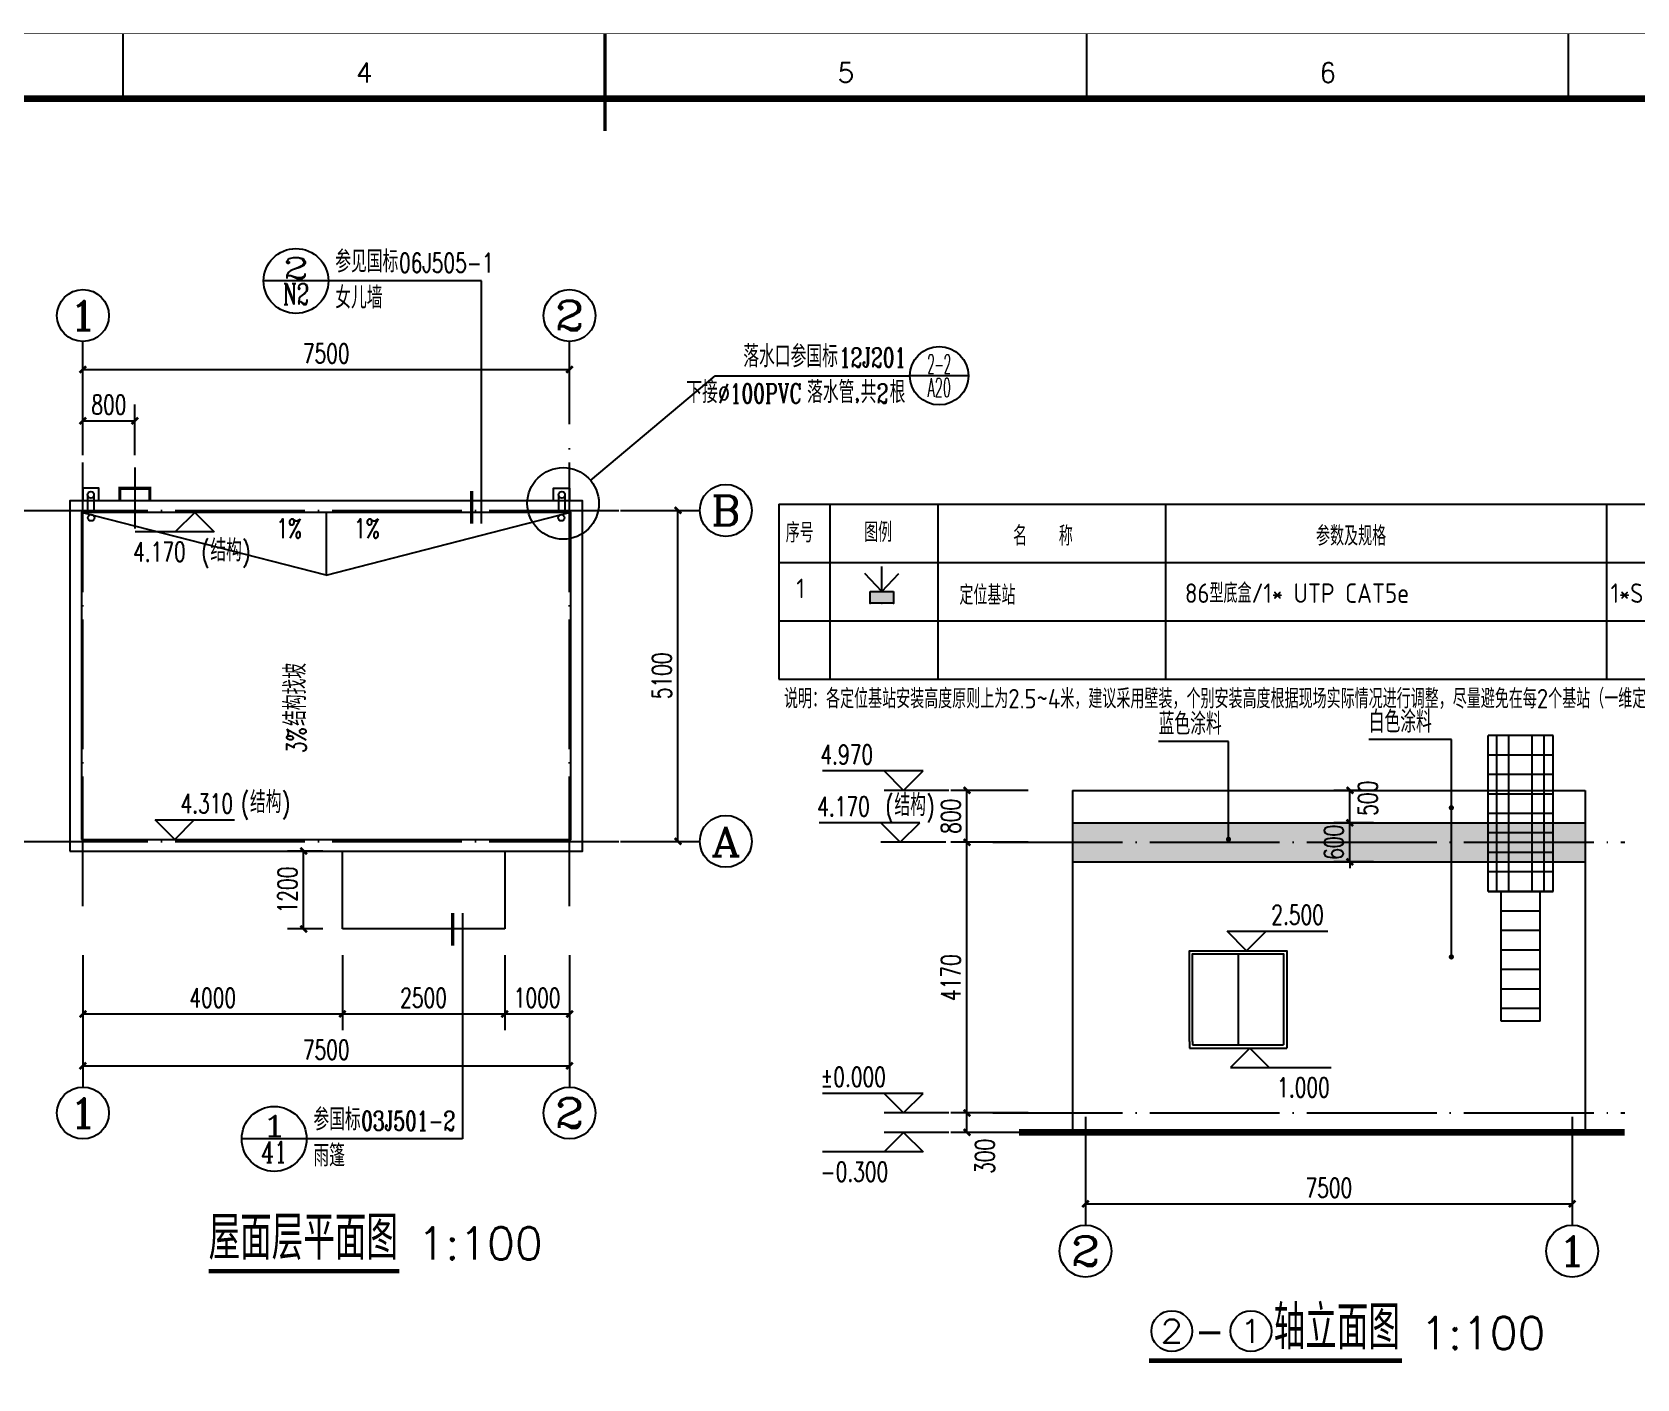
# Model space of a CAD drawing. Header units: millimetres. Extents: x 272502 to 382320, y 153465 to 264763.
# Drawn here: x 307291 to 332024, y 174761 to 195515 of the extents above; entities that cross this region are included whole.
import ezdxf
from ezdxf.enums import TextEntityAlignment as Align

# ---------------------------------------------------------------- set-up
doc = ezdxf.new("R2010")
doc.units = ezdxf.units.MM
doc.header["$LTSCALE"] = 1000
doc.linetypes.add('CENTER', pattern=[2, 1.25, -0.25, 0.25, -0.25])
doc.linetypes.add('DOTE', pattern=[2.42, 2, -0.2, 0.02, -0.2])
doc.layers.get('0').update_dxf_attribs({"color": 8})
doc.layers.get('DEFPOINTS').update_dxf_attribs({"color": 8})
for name, color, linetype in [('-人员定位', 6, 'Continuous'), ('-人员定位标注', 4, 'Continuous'), ('ACS_PFG_FL', 8, 'Continuous'), ('AXIS', 8, 'Continuous'), ('AXIS_TEXT', 8, 'Continuous'), ('DIM_ELEV', 8, 'Continuous'), ('DIM_IDEN', 8, 'Continuous'), ('DIM_LEAD', 8, 'Continuous'), ('DIM_SYMB', 8, 'Continuous'), ('DOTE', 8, 'CENTER'), ('PUB_DIM', 8, 'Continuous'), ('PUB_TEXT', 8, 'Continuous'), ('STAIR', 8, 'Continuous'), ('WALL', 8, 'Continuous'), ('填充', 8, 'Continuous')]:
    doc.layers.add(name, color=color, linetype=linetype)
doc.styles.add('-GBCBIGGBENOR', font='gbenor.shx', dxfattribs={"width": 0.7, "bigfont": 'gbcbig.shx'})
doc.styles.add('_TCH_AXIS', font='COMPLEX', dxfattribs={"bigfont": 'GBCBIG'})
doc.styles.add('_TCH_DIM', font='SIMPLEX', dxfattribs={"bigfont": 'GBCBIG'})
doc.styles.add('_TCH_DIM_T3', font='SIMPLEX', dxfattribs={"width": 0.705882, "bigfont": 'GBCBIG'})
doc.styles.add('_TCH_LABEL', font='COMPLEX', dxfattribs={"bigfont": 'GBCBIG'})
doc.styles.add('_TCH_WINDOW', font='SIMPLEX', dxfattribs={"height": 3.5, "bigfont": 'GBCBIG'})
doc.styles.get("Standard").update_dxf_attribs({"font": 'txt', "bigfont": 'gbcbig.shx'})
doc.dimstyles.new('_TCH_ARCH&&100', dxfattribs={"dimtxt": 297.5, "dimasz": 100, "dimexe": 250, "dimexo": 300, "dimgap": 100, "dimtad": 1, "dimdec": 0, "dimzin": 0, "dimdsep": 46, "dimtxsty": '_TCH_DIM_T3', "dimblk": 'ARCHTICK', "dimcen": 0.09, "dimclrt": 7, "dimazin": 2, "dimtfac": 1, "dimtdec": 0, "dimtix": 1, "dimtmove": 2, "dimatfit": 3, "dimfxl": 0, "dimtolj": 1, "dimtzin": 0, "dimarcsym": 0})

# ---------------------------------------------------------------- blocks, each defined once
blk = doc.blocks.new('GEDI_WK_A2')
at = {"color": 3}
for p, q in [((222.75, 410), (222.75, 420)), ((297, 410), (297, 420)), ((371.25, 410), (371.25, 420)), ((445.5, 410), (445.5, 420))]:
    blk.add_line(p, q, dxfattribs=at)
for points, const_width in [([(0, 0), (594, 0), (594, 420), (0, 420)], 0.1), ([(25, 10), (584, 10), (584, 410), (25, 410)], 1)]:
    blk.add_lwpolyline(points, close=True, dxfattribs=dict(at, const_width=const_width))
at = {"color": 3, "const_width": 0.5}
blk.add_lwpolyline([(297, 405), (297, 420)], dxfattribs=at)
at = {"color": 3}
for s, p in [('4', (259.88, 414)), ('5', (334.12, 414)), ('6', (408.38, 414))]:
    blk.add_text(s, height=3, dxfattribs=at).set_placement(p, align=Align.MIDDLE)
blk = doc.blocks.new('_ArchTick')
at = {"color": 0, "linetype": 'ByBlock', "const_width": 0.4}
blk.add_lwpolyline([(-0.5, -0.5), (0.5, 0.5)], dxfattribs=at)
blk = doc.blocks.new('*D36')
at = {"layer": 'AXIS', "color": 0, "lineweight": -2, "transparency": 16777216}
for p, q in [((323526, 178501), (323526, 177207)), ((331026, 178501), (331026, 177207)), ((323526, 177457), (331026, 177457))]:
    blk.add_line(p, q, dxfattribs=at)
at = {"layer": 'DEFPOINTS', "color": 0, "transparency": 16777216}
for p in [(323526, 178801), (331026, 178801), (331026, 177457)]:
    blk.add_point(p, dxfattribs=at)
at = {"layer": 'AXIS', "color": 0, "lineweight": -2, "transparency": 16777216, "xscale": 100, "yscale": 100, "zscale": 100, "rotation": 180}
blk.add_blockref('_ArchTick', (323526, 177457), dxfattribs=at)
at = {"layer": 'AXIS', "color": 0, "lineweight": -2, "transparency": 16777216, "xscale": 100, "yscale": 100, "zscale": 100}
blk.add_blockref('_ArchTick', (331026, 177457), dxfattribs=at)
at = {"layer": 'AXIS', "color": 7, "transparency": 16777216, "insert": (327276, 177706), "char_height": 297.5, "attachment_point": 5, "style": '_TCH_DIM_T3'}
blk.add_mtext('\\A1;7500', dxfattribs=at)
blk = doc.blocks.new('*D37')
at = {"layer": 'DEFPOINTS', "color": 0, "transparency": 16777216}
for p in [(327601, 183330), (328262, 183330), (328262, 182730)]:
    blk.add_point(p, dxfattribs=at)
at = {"layer": 'PUB_DIM', "color": 0, "lineweight": -2, "transparency": 16777216}
for p, q in [((327962, 183330), (327351, 183330)), ((327601, 183330), (327601, 183430)), ((327601, 182730), (327601, 183330)), ((327962, 182730), (327351, 182730)), ((327601, 182730), (327601, 182630))]:
    blk.add_line(p, q, dxfattribs=at)
at = {"layer": 'PUB_DIM', "color": 0, "lineweight": -2, "transparency": 16777216, "xscale": 100, "yscale": 100, "zscale": 100}
for p, rotation in [((327601, 183330), 270), ((327601, 182730), 90)]:
    blk.add_blockref('_ArchTick', p, dxfattribs=dict(at, rotation=rotation))
at = {"layer": 'PUB_DIM', "color": 7, "transparency": 16777216, "insert": (327352, 183030), "char_height": 297.5, "attachment_point": 5, "rotation": 90, "style": '_TCH_DIM_T3'}
blk.add_mtext('\\A1;600', dxfattribs=at)
blk = doc.blocks.new('*D38')
at = {"layer": 'DEFPOINTS', "color": 0, "transparency": 16777216}
for p in [(327601, 183830), (328262, 183830), (328262, 183330)]:
    blk.add_point(p, dxfattribs=at)
at = {"layer": 'PUB_DIM', "color": 0, "lineweight": -2, "transparency": 16777216}
for p, q in [((327962, 183830), (327351, 183830)), ((327601, 183330), (327601, 183830)), ((327962, 183330), (327351, 183330))]:
    blk.add_line(p, q, dxfattribs=at)
at = {"layer": 'PUB_DIM', "color": 0, "lineweight": -2, "transparency": 16777216, "xscale": 100, "yscale": 100, "zscale": 100}
for p, rotation in [((327601, 183830), 90), ((327601, 183330), 270)]:
    blk.add_blockref('_ArchTick', p, dxfattribs=dict(at, rotation=rotation))
at = {"layer": 'PUB_DIM', "color": 7, "transparency": 16777216, "insert": (327876, 183709), "char_height": 297.5, "attachment_point": 5, "rotation": 90, "style": '_TCH_DIM_T3'}
blk.add_mtext('\\A1;500', dxfattribs=at)
blk = doc.blocks.new('*D39')
at = {"layer": 'DEFPOINTS', "color": 0, "transparency": 16777216}
for p in [(321699, 178860), (322943, 178860), (322943, 178560)]:
    blk.add_point(p, dxfattribs=at)
at = {"layer": 'PUB_DIM', "color": 0, "lineweight": -2, "transparency": 16777216}
for p, q in [((322643, 178860), (321449, 178860)), ((321699, 178560), (321699, 178860)), ((322643, 178560), (321449, 178560))]:
    blk.add_line(p, q, dxfattribs=at)
at = {"layer": 'PUB_DIM', "color": 0, "lineweight": -2, "transparency": 16777216, "xscale": 100, "yscale": 100, "zscale": 100}
for p, rotation in [((321699, 178860), 90), ((321699, 178560), 270)]:
    blk.add_blockref('_ArchTick', p, dxfattribs=dict(at, rotation=rotation))
at = {"layer": 'PUB_DIM', "color": 7, "transparency": 16777216, "insert": (321974, 178190), "char_height": 297.5, "attachment_point": 5, "rotation": 90, "style": '_TCH_DIM_T3'}
blk.add_mtext('\\A1;300', dxfattribs=at)
blk = doc.blocks.new('*D40')
at = {"layer": 'DEFPOINTS', "color": 0, "transparency": 16777216}
for p in [(321699, 183030), (322943, 183030), (322943, 178860)]:
    blk.add_point(p, dxfattribs=at)
at = {"layer": 'PUB_DIM', "color": 0, "lineweight": -2, "transparency": 16777216}
for p, q in [((322643, 183030), (321449, 183030)), ((321699, 178860), (321699, 183030)), ((322643, 178860), (321449, 178860))]:
    blk.add_line(p, q, dxfattribs=at)
at = {"layer": 'PUB_DIM', "color": 0, "lineweight": -2, "transparency": 16777216, "xscale": 100, "yscale": 100, "zscale": 100}
for p, rotation in [((321699, 183030), 90), ((321699, 178860), 270)]:
    blk.add_blockref('_ArchTick', p, dxfattribs=dict(at, rotation=rotation))
at = {"layer": 'PUB_DIM', "color": 7, "transparency": 16777216, "insert": (321450, 180945), "char_height": 297.5, "attachment_point": 5, "rotation": 90, "style": '_TCH_DIM_T3'}
blk.add_mtext('\\A1;4170', dxfattribs=at)
blk = doc.blocks.new('*D41')
at = {"layer": 'DEFPOINTS', "color": 0, "transparency": 16777216}
for p in [(321699, 183830), (322943, 183830), (322943, 183030)]:
    blk.add_point(p, dxfattribs=at)
at = {"layer": 'PUB_DIM', "color": 0, "lineweight": -2, "transparency": 16777216}
for p, q in [((322643, 183830), (321449, 183830)), ((321699, 183030), (321699, 183830)), ((322643, 183030), (321449, 183030))]:
    blk.add_line(p, q, dxfattribs=at)
at = {"layer": 'PUB_DIM', "color": 0, "lineweight": -2, "transparency": 16777216, "xscale": 100, "yscale": 100, "zscale": 100}
for p, rotation in [((321699, 183830), 90), ((321699, 183030), 270)]:
    blk.add_blockref('_ArchTick', p, dxfattribs=dict(at, rotation=rotation))
at = {"layer": 'PUB_DIM', "color": 7, "transparency": 16777216, "insert": (321450, 183430), "char_height": 297.5, "attachment_point": 5, "rotation": 90, "style": '_TCH_DIM_T3'}
blk.add_mtext('\\A1;800', dxfattribs=at)
blk = doc.blocks.new('*D57')
at = {"layer": 'DEFPOINTS', "color": 0, "transparency": 16777216}
for p in [(308874, 189525), (308074, 188697), (308874, 188697)]:
    blk.add_point(p, dxfattribs=at)
at = {"layer": 'PUB_DIM', "color": 0, "lineweight": -2, "transparency": 16777216}
for p, q in [((308074, 188997), (308074, 189775)), ((308874, 188997), (308874, 189775)), ((308074, 189525), (308874, 189525))]:
    blk.add_line(p, q, dxfattribs=at)
at = {"layer": 'PUB_DIM', "color": 0, "lineweight": -2, "transparency": 16777216, "xscale": 100, "yscale": 100, "zscale": 100, "rotation": 180}
blk.add_blockref('_ArchTick', (308074, 189525), dxfattribs=at)
at = {"layer": 'PUB_DIM', "color": 0, "lineweight": -2, "transparency": 16777216, "xscale": 100, "yscale": 100, "zscale": 100}
blk.add_blockref('_ArchTick', (308874, 189525), dxfattribs=at)
at = {"layer": 'PUB_DIM', "color": 7, "transparency": 16777216, "insert": (308474, 189774), "char_height": 297.5, "attachment_point": 5, "style": '_TCH_DIM_T3'}
blk.add_mtext('\\A1;800', dxfattribs=at)
blk = doc.blocks.new('*D58')
at = {"layer": 'AXIS', "color": 0, "lineweight": -2, "transparency": 16777216}
for p, q in [((308074, 181291), (308074, 180135)), ((312074, 181291), (312074, 180135)), ((308074, 180385), (312074, 180385))]:
    blk.add_line(p, q, dxfattribs=at)
at = {"layer": 'DEFPOINTS', "color": 0, "transparency": 16777216}
for p in [(308074, 181591), (312074, 181591), (312074, 180385)]:
    blk.add_point(p, dxfattribs=at)
at = {"layer": 'AXIS', "color": 0, "lineweight": -2, "transparency": 16777216, "xscale": 100, "yscale": 100, "zscale": 100, "rotation": 180}
blk.add_blockref('_ArchTick', (308074, 180385), dxfattribs=at)
at = {"layer": 'AXIS', "color": 0, "lineweight": -2, "transparency": 16777216, "xscale": 100, "yscale": 100, "zscale": 100}
blk.add_blockref('_ArchTick', (312074, 180385), dxfattribs=at)
at = {"layer": 'AXIS', "color": 7, "transparency": 16777216, "insert": (310074, 180634), "char_height": 297.5, "attachment_point": 5, "style": '_TCH_DIM_T3'}
blk.add_mtext('\\A1;4000', dxfattribs=at)
blk = doc.blocks.new('*D59')
at = {"layer": 'AXIS', "color": 0, "lineweight": -2, "transparency": 16777216}
for p, q in [((312074, 181291), (312074, 180135)), ((314574, 181291), (314574, 180135)), ((312074, 180385), (314574, 180385))]:
    blk.add_line(p, q, dxfattribs=at)
at = {"layer": 'DEFPOINTS', "color": 0, "transparency": 16777216}
for p in [(312074, 181591), (314574, 181591), (314574, 180385)]:
    blk.add_point(p, dxfattribs=at)
at = {"layer": 'AXIS', "color": 0, "lineweight": -2, "transparency": 16777216, "xscale": 100, "yscale": 100, "zscale": 100, "rotation": 180}
blk.add_blockref('_ArchTick', (312074, 180385), dxfattribs=at)
at = {"layer": 'AXIS', "color": 0, "lineweight": -2, "transparency": 16777216, "xscale": 100, "yscale": 100, "zscale": 100}
blk.add_blockref('_ArchTick', (314574, 180385), dxfattribs=at)
at = {"layer": 'AXIS', "color": 7, "transparency": 16777216, "insert": (313324, 180634), "char_height": 297.5, "attachment_point": 5, "style": '_TCH_DIM_T3'}
blk.add_mtext('\\A1;2500', dxfattribs=at)
blk = doc.blocks.new('*D60')
at = {"layer": 'AXIS', "color": 0, "lineweight": -2, "transparency": 16777216}
for p, q in [((314574, 181291), (314574, 180135)), ((315574, 181291), (315574, 180135)), ((314574, 180385), (315574, 180385))]:
    blk.add_line(p, q, dxfattribs=at)
at = {"layer": 'DEFPOINTS', "color": 0, "transparency": 16777216}
for p in [(314574, 181591), (315574, 181591), (315574, 180385)]:
    blk.add_point(p, dxfattribs=at)
at = {"layer": 'AXIS', "color": 0, "lineweight": -2, "transparency": 16777216, "xscale": 100, "yscale": 100, "zscale": 100, "rotation": 180}
blk.add_blockref('_ArchTick', (314574, 180385), dxfattribs=at)
at = {"layer": 'AXIS', "color": 0, "lineweight": -2, "transparency": 16777216, "xscale": 100, "yscale": 100, "zscale": 100}
blk.add_blockref('_ArchTick', (315574, 180385), dxfattribs=at)
at = {"layer": 'AXIS', "color": 7, "transparency": 16777216, "insert": (315074, 180634), "char_height": 297.5, "attachment_point": 5, "style": '_TCH_DIM_T3'}
blk.add_mtext('\\A1;1000', dxfattribs=at)
blk = doc.blocks.new('*D61')
at = {"layer": 'DEFPOINTS', "color": 0, "transparency": 16777216}
for p in [(311476, 182895), (312074, 182895), (312074, 181695)]:
    blk.add_point(p, dxfattribs=at)
at = {"layer": 'PUB_DIM', "color": 0, "lineweight": -2, "transparency": 16777216}
for p, q in [((311774, 182895), (311226, 182895)), ((311476, 181695), (311476, 182895)), ((311774, 181695), (311226, 181695))]:
    blk.add_line(p, q, dxfattribs=at)
at = {"layer": 'PUB_DIM', "color": 0, "lineweight": -2, "transparency": 16777216, "xscale": 100, "yscale": 100, "zscale": 100}
for p, rotation in [((311476, 182895), 90), ((311476, 181695), 270)]:
    blk.add_blockref('_ArchTick', p, dxfattribs=dict(at, rotation=rotation))
at = {"layer": 'PUB_DIM', "color": 7, "transparency": 16777216, "insert": (311227, 182295), "char_height": 297.5, "attachment_point": 5, "rotation": 90, "style": '_TCH_DIM_T3'}
blk.add_mtext('\\A1;1200', dxfattribs=at)
blk = doc.blocks.new('*D62')
at = {"layer": 'AXIS', "color": 0, "lineweight": -2, "transparency": 16777216}
for p, q in [((316657, 188145), (317494, 188145)), ((317244, 183045), (317244, 188145)), ((316657, 183045), (317494, 183045))]:
    blk.add_line(p, q, dxfattribs=at)
at = {"layer": 'DEFPOINTS', "color": 0, "transparency": 16777216}
for p in [(316357, 188145), (317244, 188145), (316357, 183045)]:
    blk.add_point(p, dxfattribs=at)
at = {"layer": 'AXIS', "color": 0, "lineweight": -2, "transparency": 16777216, "xscale": 100, "yscale": 100, "zscale": 100}
for p, rotation in [((317244, 188145), 90), ((317244, 183045), 270)]:
    blk.add_blockref('_ArchTick', p, dxfattribs=dict(at, rotation=rotation))
at = {"layer": 'AXIS', "color": 7, "transparency": 16777216, "insert": (316996, 185595), "char_height": 297.5, "attachment_point": 5, "rotation": 90, "style": '_TCH_DIM_T3'}
blk.add_mtext('\\A1;5100', dxfattribs=at)
blk = doc.blocks.new('*D64')
at = {"layer": 'AXIS', "color": 0, "lineweight": -2, "transparency": 16777216}
for p, q in [((308074, 189776), (308074, 190565)), ((315574, 189776), (315574, 190565)), ((308074, 190315), (315574, 190315))]:
    blk.add_line(p, q, dxfattribs=at)
at = {"layer": 'DEFPOINTS', "color": 0, "transparency": 16777216}
for p in [(315574, 190315), (308074, 189476), (315574, 189476)]:
    blk.add_point(p, dxfattribs=at)
at = {"layer": 'AXIS', "color": 0, "lineweight": -2, "transparency": 16777216, "xscale": 100, "yscale": 100, "zscale": 100, "rotation": 180}
blk.add_blockref('_ArchTick', (308074, 190315), dxfattribs=at)
at = {"layer": 'AXIS', "color": 0, "lineweight": -2, "transparency": 16777216, "xscale": 100, "yscale": 100, "zscale": 100}
blk.add_blockref('_ArchTick', (315574, 190315), dxfattribs=at)
at = {"layer": 'AXIS', "color": 7, "transparency": 16777216, "insert": (311824, 190564), "char_height": 297.5, "attachment_point": 5, "style": '_TCH_DIM_T3'}
blk.add_mtext('\\A1;7500', dxfattribs=at)
blk = doc.blocks.new('*D65')
at = {"layer": 'AXIS', "color": 0, "lineweight": -2, "transparency": 16777216}
for p, q in [((308074, 180491), (308074, 179335)), ((315574, 180491), (315574, 179335)), ((308074, 179585), (315574, 179585))]:
    blk.add_line(p, q, dxfattribs=at)
at = {"layer": 'DEFPOINTS', "color": 0, "transparency": 16777216}
for p in [(308074, 180791), (315574, 180791), (315574, 179585)]:
    blk.add_point(p, dxfattribs=at)
at = {"layer": 'AXIS', "color": 0, "lineweight": -2, "transparency": 16777216, "xscale": 100, "yscale": 100, "zscale": 100, "rotation": 180}
blk.add_blockref('_ArchTick', (308074, 179585), dxfattribs=at)
at = {"layer": 'AXIS', "color": 0, "lineweight": -2, "transparency": 16777216, "xscale": 100, "yscale": 100, "zscale": 100}
blk.add_blockref('_ArchTick', (315574, 179585), dxfattribs=at)
at = {"layer": 'AXIS', "color": 7, "transparency": 16777216, "insert": (311824, 179834), "char_height": 297.5, "attachment_point": 5, "style": '_TCH_DIM_T3'}
blk.add_mtext('\\A1;7500', dxfattribs=at)
blk = doc.blocks.new('定位基站')
at = {"layer": '-人员定位', "ltscale": 0.01}
h = blk.add_hatch(color=256, dxfattribs=at)
h.dxf.hatch_style = 1
h.paths.add_polyline_path([(406524, 477798), (406524, 477617), (406162, 477617), (406162, 477798)])
at = {"layer": '-人员定位', "color": 6}
for p, q in [((406343, 477798), (406343, 478186)), ((406343, 477798), (406082, 478077)), ((406343, 477798), (406604, 478077)), ((406343, 477995), (406343, 477995)), ((406162, 477798), (406524, 477798)), ((406162, 477617), (406162, 477798)), ((406524, 477617), (406162, 477617)), ((406524, 477798), (406524, 477617))]:
    blk.add_line(p, q, dxfattribs=at)
for p in [(406162, 477617), (406343, 477798), (406343, 477617), (406524, 477617)]:
    blk.add_point(p, dxfattribs=at)

msp = doc.modelspace()

# ---------------------------------------------------------------- hatches: boundary and pattern name
at = {"layer": '填充'}
h = msp.add_hatch(dxfattribs=at)
h.set_pattern_fill('松散材料', color=256, scale=30, style=0)
h.set_pattern_definition([(180, (679196.53, 87241.17), (-28.125, 56.25), [0, -56.25])])
h.paths.add_polyline_path([(323326.3, 183330.1), (323326.3, 182730.1), (331226.3, 182730.1), (331226.3, 183330.1)])

# ---------------------------------------------------------------- linework, layer by layer
at = {"layer": '-人员定位标注'}
for p, q in [((318798.8, 188241.7), (318798.8, 185541.7)), ((318798.8, 188241.7), (337419.3, 188241.7)), ((319583.6, 188241.7), (319583.6, 185541.7)), ((321251.9, 188241.7), (321251.9, 185541.7)), ((324756.6, 188241.7), (324756.6, 185541.7)), ((331552.9, 188241.7), (331552.9, 185541.7)), ((318798.8, 187341.7), (337419.3, 187341.7)), ((318798.8, 186441.7), (337419.3, 186441.7)), ((318798.8, 185541.7), (337419.3, 185541.7))]:
    msp.add_line(p, q, dxfattribs=at)
for p, q in [((308144.5, 188384.8), (308144.5, 188114.6)), ((308244.5, 188384.8), (308244.5, 188114.6)), ((315403.6, 188384.8), (315403.6, 188114.6)), ((315503.6, 188384.8), (315503.6, 188114.6))]:
    msp.add_line(p, q)
at = {"color": 252}
for p, q in [((329733.8, 182273.9), (329733.8, 184673.9)), ((330733.8, 184673.9), (329733.8, 184673.9)), ((330733.8, 184673.9), (329733.8, 184673.9)), ((329865.4, 182273.9), (329865.4, 184673.9)), ((330051.7, 182273.9), (330051.7, 184673.9)), ((330409.3, 182273.9), (330409.3, 184673.9)), ((330595.6, 182273.9), (330595.6, 184673.9)), ((330733.8, 182273.9), (330733.8, 184673.9)), ((330733.8, 184373.9), (329733.8, 184373.9)), ((329733.8, 184022), (329733.8, 184197.3)), ((330733.8, 184073.9), (329733.8, 184073.9)), ((330733.8, 184022), (330733.8, 184197.3)), ((330733.8, 183773.9), (329733.8, 183773.9)), ((330733.8, 183473.9), (329733.8, 183473.9)), ((330733.8, 183173.9), (329733.8, 183173.9)), ((330733.8, 182873.9), (329733.8, 182873.9)), ((330733.8, 182573.9), (329733.8, 182573.9)), ((329733.8, 182273.9), (330733.8, 182273.9)), ((330733.8, 182273.9), (329733.8, 182273.9)), ((330733.8, 182273.9), (329733.8, 182273.9)), ((329933.8, 180273.9), (329933.8, 182273.9)), ((329933.8, 182273.9), (330533.8, 182273.9)), ((330533.8, 180273.9), (330533.8, 182273.9)), ((329933.8, 181973.9), (330533.8, 181973.9)), ((329933.8, 181673.9), (330533.8, 181673.9)), ((329933.8, 181373.9), (330533.8, 181373.9)), ((329933.8, 181073.9), (330533.8, 181073.9)), ((329933.8, 180773.9), (330533.8, 180773.9)), ((329933.8, 180473.9), (330533.8, 180473.9)), ((330533.8, 180273.9), (329933.8, 180273.9))]:
    msp.add_line(p, q, dxfattribs=at)
for points in [[(308319.8, 188294.6), (308319.8, 188489.1), (308074, 188489.1), (308074, 188294.6)], [(315328.2, 188294.6), (315328.2, 188489.1), (315574, 188489.1), (315574, 188294.6)]]:
    msp.add_lwpolyline(points)
for points, const_width in [([(308643.4, 188294.6), (308643.4, 188486.2), (309104.7, 188486.2), (309104.7, 188294.6)], 50), ([(322502, 178560.1), (331837.2, 178560.1)], 100)]:
    msp.add_lwpolyline(points, dxfattribs=dict(const_width=const_width))
for centre in [(308194.5, 188384.8), (315453.6, 188384.8)]:
    msp.add_circle(centre, 50)
at = {"layer": 'ACS_PFG_FL'}
for p, q in [((311824, 187144.6), (308054, 188114.6)), ((311824, 188114.6), (311824, 187144.6)), ((311824, 187144.6), (315574, 188114.6)), ((323326.3, 183330.1), (331226.3, 183330.1)), ((312074, 181694.6), (312074, 182894.6)), ((314574, 182894.6), (314574, 181694.6)), ((323326.3, 182730.1), (331226.3, 182730.1)), ((314574, 181694.6), (312074, 181694.6)), ((325876.3, 181310.1), (325876.3, 179910.1)), ((325126.3, 179960.1), (325126.3, 179860.1)), ((325126.3, 179860.1), (326626.3, 179860.1)), ((325176.3, 179960.1), (325176.3, 179910.1)), ((325176.3, 179910.1), (326576.3, 179910.1)), ((326576.3, 179960.1), (326576.3, 179910.1)), ((326626.3, 179960.1), (326626.3, 179860.1))]:
    msp.add_line(p, q, dxfattribs=at)
for points in [[(307874, 182894.6), (315774, 182894.6), (315774, 188294.6), (307874, 188294.6)], [(308054, 183074.6), (315594, 183074.6), (315594, 188114.6), (308054, 188114.6)]]:
    msp.add_lwpolyline(points, close=True, dxfattribs=at)
for points in [[(325126.3, 179960.1), (325126.3, 181360.1), (326626.3, 181360.1), (326626.3, 179960.1)], [(325176.3, 179960.1), (325176.3, 181310.1), (326576.3, 181310.1), (326576.3, 179960.1)]]:
    msp.add_lwpolyline(points, dxfattribs=at)
at = {"layer": 'AXIS'}
for p, q in [((308074, 189476.1), (308074, 190747.2)), ((315574, 189476.1), (315574, 190747.2)), ((316357.3, 188144.6), (317582, 188144.6)), ((316357.3, 183044.6), (317582, 183044.6)), ((308074, 180791.3), (308074, 179258.9)), ((315574, 180791.3), (315574, 179258.9)), ((323526.3, 178800.8), (323526.3, 177130.8)), ((331026.3, 178800.8), (331026.3, 177130.8))]:
    msp.add_line(p, q, dxfattribs=at)
for centre in [(308074, 191147.2), (315574, 191147.2), (317982, 188144.6), (317982, 183044.6), (308074, 178858.9), (315574, 178858.9), (323526.3, 176730.8), (331026.3, 176730.8)]:
    msp.add_circle(centre, 400, dxfattribs=at)
at = {"layer": 'DIM_ELEV'}
for p, q in [((309797.6, 188114.6), (309497.6, 187814.6)), ((309797.6, 188114.6), (310097.6, 187814.6)), ((310097.6, 187814.6), (308877.6, 187814.6)), ((321021.7, 184130.1), (319471, 184130.1)), ((320721.7, 183830.1), (320421.7, 184130.1)), ((320721.7, 183830.1), (321021.7, 184130.1)), ((321421.7, 183830.1), (320421.7, 183830.1)), ((309488.2, 183074.6), (309188.2, 183374.6)), ((309188.2, 183374.6), (310408.2, 183374.6)), ((309488.2, 183074.6), (309788.2, 183374.6)), ((320971.4, 183330.1), (319420.6, 183330.1)), ((320671.4, 183030.1), (320371.4, 183330.1)), ((320671.4, 183030.1), (320971.4, 183330.1)), ((321371.4, 183030.1), (320371.4, 183030.1)), ((326008.5, 181360.1), (325708.5, 181660.1)), ((325708.5, 181660.1), (327259.3, 181660.1)), ((326008.5, 181360.1), (326308.5, 181660.1)), ((325308.5, 181360.1), (326308.5, 181360.1)), ((325358.5, 179860.1), (326358.5, 179860.1)), ((326058.5, 179860.1), (325758.5, 179560.1)), ((326058.5, 179860.1), (326358.5, 179560.1)), ((325758.5, 179560.1), (327309.3, 179560.1)), ((321021.7, 179160.1), (319471, 179160.1)), ((320721.7, 178860.1), (320421.7, 179160.1)), ((320721.7, 178860.1), (321021.7, 179160.1)), ((321421.7, 178860.1), (320421.7, 178860.1)), ((320721.7, 178560.1), (320421.7, 178260.1)), ((321421.7, 178560.1), (320421.7, 178560.1)), ((320721.7, 178560.1), (321021.7, 178260.1)), ((321021.7, 178260.1), (319471, 178260.1))]:
    msp.add_line(p, q, dxfattribs=at)
at = {"layer": 'DIM_IDEN'}
for p, q in [((311857.7, 191680.3), (310857.7, 191680.3)), ((314215.9, 191680.3), (311857.7, 191680.3)), ((314215.9, 187942.5), (314215.9, 191680.3)), ((315897.4, 188607.2), (317816.8, 190219.8)), ((317816.8, 190219.8), (320820.7, 190219.8)), ((321720.7, 190219.8), (320820.7, 190219.8)), ((313922.2, 181938.3), (313922.2, 178459.1)), ((311521.1, 178459.1), (310521.1, 178459.1)), ((313922.2, 178459.1), (311521.1, 178459.1))]:
    msp.add_line(p, q, dxfattribs=at)
at = {"layer": 'DIM_IDEN', "const_width": 50}
for points in [[(314065.9, 187942.5), (314065.9, 188442.5)], [(313772.2, 181938.3), (313772.2, 181438.3)]]:
    msp.add_lwpolyline(points, dxfattribs=at)
at = {"layer": 'DIM_IDEN'}
for centre, radius in [((311357.7, 191680.3), 500), ((321270.7, 190219.8), 450), ((315474.8, 188252.2), 551.9), ((311021.1, 178459.1), 500)]:
    msp.add_circle(centre, radius, dxfattribs=at)
at = {"layer": 'DIM_LEAD'}
for p, q in [((325729.4, 184582.2), (324652.8, 184582.2)), ((325729.4, 183076.4), (325729.4, 184582.2)), ((329163.9, 184615), (327890.5, 184615)), ((329163.9, 181263.6), (329163.9, 184615)), ((329163.9, 183562.9), (329163.9, 184615))]:
    msp.add_line(p, q, dxfattribs=at)
at = {"layer": 'DIM_LEAD', "const_width": 40}
for points in [[(329163.9, 183542.9, 1), (329163.9, 183582.9, 1)], [(325729.4, 183056.4, 1), (325729.4, 183096.4, 1)], [(329163.9, 181243.6, 1), (329163.9, 181283.6, 1)]]:
    msp.add_lwpolyline(points, format="xyb", close=True, dxfattribs=at)
at = {"layer": 'DIM_SYMB'}
for points in [[(310949.9, 187865.8, 0, 0, 0), (310543.4, 187865.8, 80, 0, 0), (310243.4, 187865.8, 0, 0, 0)], [(312698.2, 187865.8, 0, 0, 0), (313104.7, 187865.8, 80, 0, 0), (313404.7, 187865.8, 0, 0, 0)], [(311618.2, 184158.9, 0, 0, 0), (311618.2, 185720.1, 80, 0, 0), (311618.2, 186020.1, 0, 0, 0)]]:
    msp.add_lwpolyline(points, format="xyseb", dxfattribs=at)
at = {"layer": 'DIM_SYMB', "const_width": 70}
for points in [[(310011.4, 176421.8), (312951.4, 176421.8)], [(324506, 175042), (328405.3, 175042)]]:
    msp.add_lwpolyline(points, dxfattribs=at)
at = {"layer": 'DOTE', "linetype": 'DOTE'}
for p, q in [((308074, 182044.6), (308074, 189144.6)), ((315574, 182044.6), (315574, 189144.6)), ((308874, 188808.4), (308874, 187866.6)), ((307074, 188144.6), (316574, 188144.6)), ((307074, 183044.6), (316574, 183044.6)), ((322097.9, 183030.1), (331837.2, 183030.1)), ((322097.9, 178860.1), (331837.2, 178860.1))]:
    msp.add_line(p, q, dxfattribs=at)
at = {"layer": 'PUB_TEXT'}
for centre in [(324856, 175497), (326076, 175497)]:
    msp.add_circle(centre, 315, dxfattribs=at)
at = {"layer": 'STAIR'}
for centre in [(308201, 188031.7), (315447.1, 188031.7)]:
    msp.add_circle(centre, 50, dxfattribs=at)
at = {"layer": 'WALL'}
for p, q in [((323326.3, 183830.1), (331226.3, 183830.1)), ((323326.3, 183830.1), (323326.3, 178560.1)), ((331226.3, 183830.1), (331226.3, 178560.1))]:
    msp.add_line(p, q, dxfattribs=at)

# ---------------------------------------------------------------- block references
at = {"layer": '-人员定位'}
msp.add_blockref('定位基站', (-85956.4, -290903.8), dxfattribs=at)
at = {"xscale": 100, "yscale": 100, "zscale": 100}
msp.add_blockref('GEDI_WK_A2', (286421.1, 153490.5), dxfattribs=at)

# ---------------------------------------------------------------- texts
at = {"layer": '-人员定位标注', "style": '-GBCBIGGBENOR'}
for s, p in [('序号', (318905.5, 187651.1)), ('图例', (320114.4, 187657.4)), ('名   称', (322409.9, 187601.7)), ('参数及规格', (327079.1, 187601.7)), ('1', (319070.2, 186793.1)), ('定位基站', (321581.6, 186690.1)), ('86型底盒/1* UTP CAT5e', (325058.4, 186719.6)), ('1*SC20\\WC', (331618.9, 186719.9)), ('说明：各定位基站安装高度原则上为2.5~4米，建议采用壁装，个别安装高度根据现场实际情况进行调整，尽量避免在每2个基站（一维定位）或4个基站（二维定位）覆盖范围内有遮挡物。', (318879.2, 185093.8))]:
    msp.add_text(s, height=300, dxfattribs=at).set_placement(p)
at = {"layer": 'AXIS_TEXT', "style": '_TCH_AXIS'}
for s, width, p, p2 in [('1', 2.333333, (307847.8, 190920.9), (308300.3, 190920.9)), ('2', 1.5, (315347.8, 190920.9), (315800.3, 190920.9)), ('B', 1.235294, (317755.7, 187918.3), (318208.3, 187918.3)), ('A', 1.166667, (317755.7, 182818.3), (318208.3, 182818.3)), ('1', 2.333333, (307847.8, 178632.6), (308300.3, 178632.6)), ('2', 1.5, (315347.8, 178632.6), (315800.3, 178632.6)), ('2', 1.5, (323300, 176504.5), (323752.6, 176504.5)), ('1', 2.333333, (330800, 176504.5), (331252.6, 176504.5))]:
    msp.add_text(s, height=452.5, dxfattribs=dict(at, width=width)).set_placement(p, p2, align=Align.FIT)
at = {"layer": 'PUB_TEXT'}
for s, height, style, p in [('参见国标', 337.59, '_TCH_DIM', (311962.7, 191811.3)), ('女儿墙', 337.59, '_TCH_DIM', (311962.7, 191255.1)), ('落水口参国标', 337.59, '_TCH_LABEL', (318251.2, 190350.8)), ('下接', 337.59, '_TCH_LABEL', (317372.7, 189798.3)), ('落水管', 337.59, '_TCH_LABEL', (319234.2, 189798.3)), ('共', 337.6, '_TCH_LABEL', (320061.4, 189798.3)), ('根', 337.6, '_TCH_LABEL', (320507.2, 189798.3)), ('结构', 337.59, '_TCH_DIM', (310037.6, 187359.6)), ('蓝色涂料', 337.59, '_TCH_DIM', (324652.8, 184687.2)), ('白色涂料', 337.59, '_TCH_DIM', (327890.5, 184720)), ('结构', 337.59, '_TCH_DIM', (310648.2, 183479.6)), ('结构', 337.59, '_TCH_DIM', (320580.6, 183435.1)), ('参国标', 337.59, '_TCH_LABEL', (311626.1, 178590.1)), ('雨篷', 337.59, '_TCH_LABEL', (311626.1, 178033.9)), ('轴立面图', 675.18, '_TCH_WINDOW', (326426, 175217))]:
    msp.add_text(s, height=height, dxfattribs=dict(at, style=style)).set_placement(p)
for s, height, style, width, p, p2 in [('2', 322, '_TCH_LABEL', 1.875, (311156.5, 191720.5), (311559, 191720.5)), ('N2', 321.99, '_TCH_LABEL', 0.709459, (311156.5, 191318), (311559, 191318)), ('2-2', 289.79, '_TCH_LABEL', 0.4375, (321089.6, 190256), (321451.8, 190256)), ('A20', 289.79, '_TCH_LABEL', 0.477273, (321089.6, 189893.7), (321451.8, 189893.7)), ('1', 322, '_TCH_LABEL', 2.916667, (310819.9, 178499.3), (311222.3, 178499.3)), ('41', 321.99, '_TCH_LABEL', 0.875, (310819.9, 178096.8), (311222.3, 178096.8)), ('2', 356.4, '_TCH_WINDOW', 1.5, (324677.8, 175318.8), (325034.2, 175318.8)), ('1', 356.4, '_TCH_WINDOW', 4.2, (325897.8, 175318.8), (326254.2, 175318.8))]:
    msp.add_text(s, height=height, dxfattribs=dict(at, style=style, width=width)).set_placement(p, p2, align=Align.FIT)
at = {"layer": 'PUB_TEXT', "width": 0.705882}
for s, height, style, p in [('06J505-1', 297.5, '_TCH_DIM', (312945.7, 191811.3)), ('12J201', 297.5, '_TCH_LABEL', (319725.7, 190350.8)), ('%%c100PVC', 297.5, '_TCH_LABEL', (317864.2, 189798.3)), ('2', 297.5, '_TCH_LABEL', (320307.2, 189798.3)), (',', 297.5, '_TCH_LABEL', (319971.4, 189798.3)), ('1%', 297.5, '_TCH_DIM', (311054.9, 187717)), ('1%', 297.5, '_TCH_DIM', (312253.2, 187717)), ('4.170', 297.5, '_TCH_DIM', (308847.6, 187359.6)), ('(', 297.5, '_TCH_DIM', (309897.6, 187359.6)), (')', 297.5, '_TCH_DIM', (310529, 187359.6)), ('4.970', 297.5, '_TCH_DIM', (319441, 184235.1)), ('4.310', 297.5, '_TCH_DIM', (309578.2, 183479.6)), ('(', 297.5, '_TCH_DIM', (310508.2, 183479.6)), (')', 297.5, '_TCH_DIM', (311139.7, 183479.6)), ('(', 297.5, '_TCH_DIM', (320440.6, 183435.1)), (')', 297.5, '_TCH_DIM', (321072.1, 183435.1)), ('4.170', 297.5, '_TCH_DIM', (319390.6, 183435.1)), ('2.500', 297.5, '_TCH_DIM', (326389.3, 181765.1)), ('%%P0.000', 297.5, '_TCH_DIM', (319441, 179265.1)), ('1.000', 297.5, '_TCH_DIM', (326479.3, 179105.1)), ('03J501-2', 297.5, '_TCH_LABEL', (312363.3, 178590.1)), ('-0.300', 297.5, '_TCH_DIM', (319441, 177805.1)), ('-', 595, '_TCH_WINDOW', (325206, 175217))]:
    msp.add_text(s, height=height, dxfattribs=dict(at, style=style)).set_placement(p)
at = {"layer": 'PUB_TEXT', "style": '_TCH_DIM'}
msp.add_text('结构找坡', height=337.59, rotation=90, dxfattribs=at).set_placement((311513.2, 184822.9))
at = {"layer": 'PUB_TEXT', "style": '_TCH_DIM', "width": 0.705882}
msp.add_text('3%', height=297.5, rotation=90, dxfattribs=at).set_placement((311513.2, 184402.9))
at = {"layer": 'PUB_TEXT'}
for s, height, p in [('屋面层平面图', 675.18, (310011.4, 176599)), ('1:100', 500, (313231.4, 176599)), ('1:100', 500, (328685.3, 175217))]:
    msp.add_text(s, height=height, dxfattribs=at).set_placement(p)

# ---------------------------------------------------------------- dimensions: what is measured, and where the dimension line sits
at = {"layer": 'AXIS'}
for p1, p2, distance, text, picture, middle in [((308074, 189476.1), (315574, 189476.1), 839, '7500', '*D64', (311824, 190563.9)), ((316357.3, 183044.6), (316357.3, 188144.6), -887.1, '5100', '*D62', (316995.7, 185594.6)), ((308074, 181591.3), (312074, 181591.3), -1206.1, '4000', '*D58', (310074, 180634)), ((312074, 181591.3), (314574, 181591.3), -1206.1, '2500', '*D59', (313324, 180634)), ((314574, 181591.3), (315574, 181591.3), -1206.1, '1000', '*D60', (315074, 180634)), ((308074, 180791.3), (315574, 180791.3), -1206.1, '7500', '*D65', (311824, 179834)), ((323526.3, 178800.8), (331026.3, 178800.8), -1343.7, '7500', '*D36', (327276.3, 177705.9))]:
    dim = msp.add_aligned_dim(p1=p1, p2=p2, distance=distance, text=text, dimstyle='_TCH_ARCH&&100', dxfattribs=at)
    dim.commit()
    dim.dimension.update_dxf_attribs({"geometry": picture, "text_midpoint": middle})
at = {"layer": 'PUB_DIM'}
for p1, p2, distance, text, picture, middle in [((308074, 188696.5), (308874, 188696.5), 828.7, '800', '*D57', (308474, 189773.9)), ((322942.9, 183030.1), (322942.9, 183830.1), 1244, '800', '*D41', (321450.1, 183430.1)), ((328262.2, 182730.1), (328262.2, 183330.1), 661.6, '600', '*D37', (327351.8, 183030.1)), ((322942.9, 178860.1), (322942.9, 183030.1), 1244, '4170', '*D40', (321450.1, 180945.1)), ((312074, 181694.6), (312074, 182894.6), 597.8, '1200', '*D61', (311227.5, 182294.6))]:
    dim = msp.add_aligned_dim(p1=p1, p2=p2, distance=distance, text=text, dimstyle='_TCH_ARCH&&100', dxfattribs=at)
    dim.commit()
    dim.dimension.update_dxf_attribs({"geometry": picture, "text_midpoint": middle})
for base, p1, p2, text, picture, middle in [((327600.6, 183830.1), (328262.2, 183330.1), (328262.2, 183830.1), '500', '*D38', (327875.6, 183709.4)), ((321698.8, 178860.1), (322942.9, 178560.1), (322942.9, 178860.1), '300', '*D39', (321973.8, 178190.1))]:
    dim = msp.add_linear_dim(base=base, p1=p1, p2=p2, angle=90, text=text, dimstyle='_TCH_ARCH&&100', dxfattribs=at)
    dim.commit()
    dim.dimension.update_dxf_attribs({"geometry": picture, "text_midpoint": middle, "dimtype": 129})

doc.saveas('drawing.dxf')
